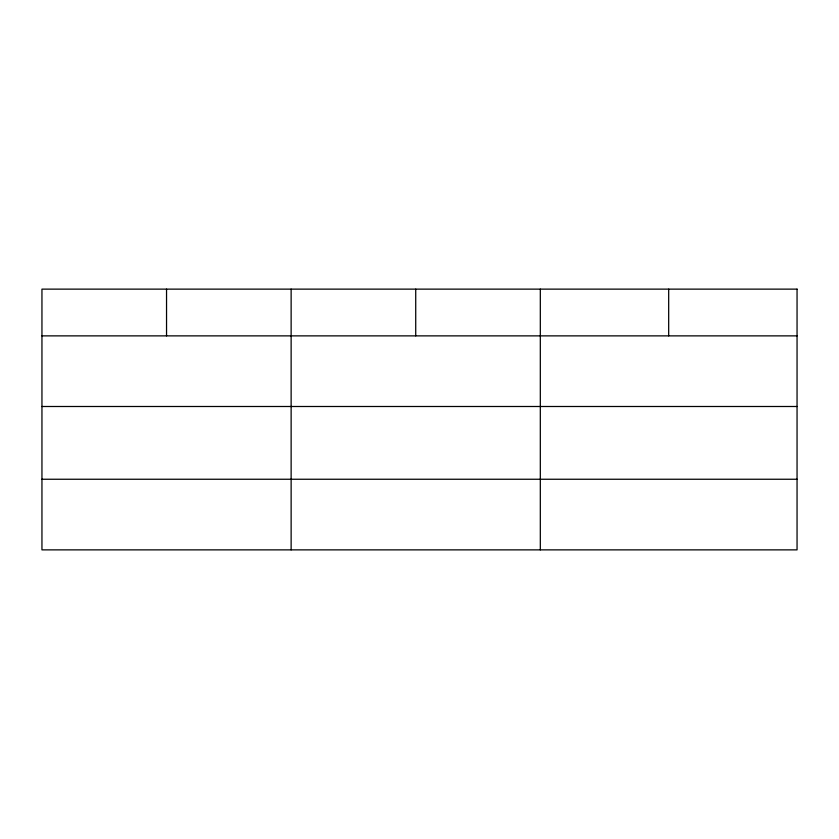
<?xml version="1.0" encoding="UTF-8"?>
<svg xmlns="http://www.w3.org/2000/svg" width="839" height="839" viewBox="0 0 839 839"><rect width="100%" height="100%" fill="white"/><g stroke="black" fill="none" stroke-linecap="round" stroke-linejoin="round"><path stroke-width="1.26" d="M41.95 335.873L797.05 335.873M41.95 406.496L797.05 406.496M41.95 479.247L797.05 479.247M668.683 289.13L668.683 335.873M540.316 289.13L540.316 549.87M415.724 289.13L415.724 335.873M291.133 289.13L291.133 549.87M166.542 289.13L166.542 335.873M797.05 289.13L41.95 289.13L41.95 549.87L797.05 549.87L797.05 289.13"/></g></svg>
